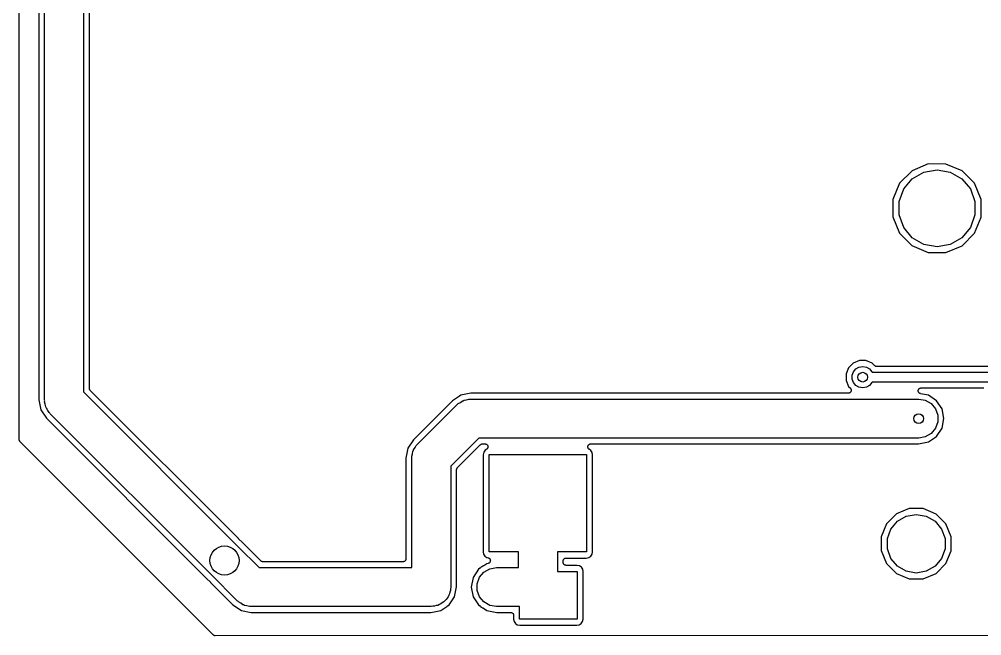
# Model space of a CAD drawing. Extents: x -5.1 to 32.6, y 0 to 32.2.
# Drawn here: x -5.08 to 20.02, y 0 to 16.08 of the extents above; entities that cross this region are included whole.
import ezdxf

# ---------------------------------------------------------------- set-up
doc = ezdxf.new("R2010")
doc.units = 0
doc.header["$MEASUREMENT"] = 0
doc.layers.add('BLACK', color=7, linetype='CONTINUOUS')

msp = doc.modelspace()

# ---------------------------------------------------------------- linework, layer by layer
at = {"layer": 'Black'}
for p, q in [((-5.08, 5.11156), (-5.08, 24.1808)), ((-4.4196, 6.1468), (-4.4196, 23.8994)), ((-4.572, 23.8347), (-4.572, 6.15431)), ((-3.4036, 23.74), (-3.4036, 6.35722)), ((-3.2512, 10.9073), (-3.2512, 23.6453)), ((18.6271, 12.3032), (18.2034, 12.1281)), ((19.0855, 12.3028), (18.6271, 12.3032)), ((19.5089, 12.127), (19.0855, 12.3028)), ((18.2034, 12.1281), (17.8789, 11.8042)), ((18.2101, 11.9196), (18.512, 12.0939)), ((18.512, 12.0939), (18.8553, 12.1544)), ((18.8553, 12.1544), (19.1986, 12.0939)), ((19.1986, 12.0939), (19.5005, 11.9196)), ((19.8328, 11.8025), (19.5089, 12.127)), ((17.8789, 11.8042), (17.7031, 11.3808)), ((17.986, 11.6525), (18.2101, 11.9196)), ((19.5005, 11.9196), (19.7246, 11.6525)), ((20.0079, 11.3788), (19.8328, 11.8025)), ((17.8667, 11.3249), (17.986, 11.6525)), ((19.7246, 11.6525), (19.8439, 11.3249)), ((17.7031, 11.3808), (17.7027, 10.9224)), ((17.8667, 10.9763), (17.8667, 11.3249)), ((19.8439, 11.3249), (19.8439, 10.9763)), ((20.0075, 10.9204), (20.0079, 11.3788)), ((-3.2512, 6.45191), (-3.2512, 10.9073)), ((17.7027, 10.9224), (17.8778, 10.4987)), ((17.986, 10.6487), (17.8667, 10.9763)), ((19.8439, 10.9763), (19.7246, 10.6487)), ((19.8317, 10.497), (20.0075, 10.9204)), ((18.2101, 10.3816), (17.986, 10.6487)), ((19.7246, 10.6487), (19.5005, 10.3816)), ((17.8778, 10.4987), (18.2017, 10.1742)), ((18.512, 10.2073), (18.2101, 10.3816)), ((19.5005, 10.3816), (19.1986, 10.2073)), ((19.5072, 10.1731), (19.8317, 10.497)), ((18.2017, 10.1742), (18.6251, 9.9984)), ((18.8553, 10.1468), (18.512, 10.2073)), ((19.1986, 10.2073), (18.8553, 10.1468)), ((19.0835, 9.998), (19.5072, 10.1731)), ((18.6251, 9.9984), (19.0835, 9.998)), ((16.6721, 7.10997), (16.5506, 6.98861)), ((16.8309, 7.17557), (16.6721, 7.10997)), ((17.0027, 7.17542), (16.8309, 7.17557)), ((17.1613, 7.10955), (17.0027, 7.17542)), ((17.2253, 7.04547), (17.1613, 7.10955)), ((17.2281, 7.04352), (17.2253, 7.04547)), ((17.2302, 7.04093), (17.2281, 7.04352)), ((17.2388, 7.03597), (17.2302, 7.04093)), ((17.2469, 7.03027), (17.2388, 7.03597)), ((17.2502, 7.02939), (17.2469, 7.03027)), ((17.2532, 7.02769), (17.2502, 7.02939)), ((16.4847, 6.82997), (16.4845, 6.65819)), ((16.5506, 6.98861), (16.4847, 6.82997)), ((16.6402, 6.7924), (16.6735, 6.88393)), ((16.6402, 6.695), (16.6402, 6.7924)), ((16.6735, 6.88393), (16.7361, 6.95855)), ((16.7361, 6.95855), (16.8205, 7.00725)), ((16.8205, 7.00725), (16.9164, 7.02417)), ((16.9164, 7.02417), (17.0123, 7.00725)), ((17.0123, 7.00725), (17.0967, 6.95855)), ((17.0967, 6.95855), (17.1593, 6.88393)), ((17.1593, 6.88393), (17.1641, 6.8707)), ((17.1641, 6.8707), (20.3161, 6.8707)), ((17.2629, 7.02597), (17.2532, 7.02769)), ((17.2725, 7.0234), (17.2629, 7.02597)), ((17.2759, 7.02369), (17.2725, 7.0234)), ((17.2792, 7.0231), (17.2759, 7.02369)), ((20.3086, 7.0231), (17.2792, 7.0231)), ((16.4845, 6.65819), (16.5501, 6.49942)), ((16.6735, 6.60347), (16.6402, 6.695)), ((16.7361, 6.52885), (16.6735, 6.60347)), ((16.8205, 6.48015), (16.7361, 6.52885)), ((17.0967, 6.52885), (17.0123, 6.48015)), ((17.1593, 6.60347), (17.0967, 6.52885)), ((17.1641, 6.6167), (17.1593, 6.60347)), ((20.2635, 6.6167), (17.1641, 6.6167)), ((-3.4036, 6.35722), (0.63226, 2.32136)), ((-3.25062, 6.44861), (-3.2512, 6.45191)), ((-3.25091, 6.44527), (-3.25062, 6.44861)), ((-3.24833, 6.43565), (-3.25091, 6.44527)), ((-3.2466, 6.42585), (-3.24833, 6.43565)), ((-3.24493, 6.42294), (-3.2466, 6.42585)), ((-3.24406, 6.41971), (-3.24493, 6.42294)), ((-3.23835, 6.41155), (-3.24406, 6.41971)), ((-3.23337, 6.40293), (-3.23835, 6.41155)), ((-3.23081, 6.40078), (-3.23337, 6.40293)), ((-3.22888, 6.39803), (-3.23081, 6.40078)), ((0.636656, 2.53249), (-3.22888, 6.39803)), ((6.7004, 6.3246), (6.44075, 6.27295)), ((16.5409, 6.3246), (6.7004, 6.3246)), ((16.5507, 6.32632), (16.5409, 6.3246)), ((16.5501, 6.49942), (16.5948, 6.45463)), ((16.5606, 6.32718), (16.5507, 6.32632)), ((16.5636, 6.32861), (16.5606, 6.32718)), ((16.567, 6.32919), (16.5636, 6.32861)), ((16.5756, 6.33416), (16.567, 6.32919)), ((16.5846, 6.33834), (16.5756, 6.33416)), ((16.587, 6.34073), (16.5846, 6.33834)), ((16.5899, 6.34243), (16.587, 6.34073)), ((16.5963, 6.35003), (16.5899, 6.34243)), ((16.5948, 6.45463), (16.6005, 6.4465)), ((16.6033, 6.35704), (16.5963, 6.35003)), ((16.6005, 6.4465), (16.6069, 6.4389)), ((16.6047, 6.36011), (16.6033, 6.35704)), ((16.6069, 6.3627), (16.6047, 6.36011)), ((16.6069, 6.4389), (16.6081, 6.43572)), ((16.6103, 6.37203), (16.6069, 6.3627)), ((16.6081, 6.43572), (16.61, 6.43294)), ((16.61, 6.43294), (16.6126, 6.42335)), ((16.6145, 6.38101), (16.6103, 6.37203)), ((16.6126, 6.42335), (16.6159, 6.41403)), ((16.6148, 6.38439), (16.6145, 6.38101)), ((16.6159, 6.38757), (16.6148, 6.38439)), ((16.6159, 6.41403), (16.6159, 6.41065)), ((16.6159, 6.41065), (16.6168, 6.40738)), ((16.6168, 6.40738), (16.6159, 6.39749)), ((16.6159, 6.39749), (16.6159, 6.38757)), ((16.9164, 6.46323), (16.8205, 6.48015)), ((17.0123, 6.48015), (16.9164, 6.46323)), ((18.3646, 6.38976), (18.3657, 6.39549)), ((18.3657, 6.38236), (18.3646, 6.38976)), ((18.3657, 6.40133), (18.3683, 6.40837)), ((18.3657, 6.39549), (18.3657, 6.40133)), ((18.3657, 6.37487), (18.3657, 6.38236)), ((18.3677, 6.36938), (18.3657, 6.37487)), ((18.3686, 6.36361), (18.3677, 6.36938)), ((18.3683, 6.40837), (18.3697, 6.41572)), ((18.3722, 6.35704), (18.3686, 6.36361)), ((18.3697, 6.41572), (18.3728, 6.42071)), ((18.3748, 6.35), (18.3722, 6.35704)), ((18.3728, 6.42071), (18.3748, 6.4262)), ((18.3748, 6.4262), (18.3796, 6.43194)), ((18.3785, 6.34553), (18.3748, 6.35)), ((18.3813, 6.3404), (18.3785, 6.34553)), ((18.3796, 6.43194), (18.3835, 6.43834)), ((18.387, 6.33546), (18.3813, 6.3404)), ((18.3835, 6.43834), (18.388, 6.442)), ((18.3918, 6.32973), (18.387, 6.33546)), ((18.388, 6.442), (18.3918, 6.44647)), ((18.3918, 6.44647), (18.3983, 6.45022)), ((18.3968, 6.32681), (18.3918, 6.32973)), ((18.4012, 6.32295), (18.3968, 6.32681)), ((18.3983, 6.45022), (18.4041, 6.45491)), ((18.4082, 6.32024), (18.4012, 6.32295)), ((18.4041, 6.45491), (18.4096, 6.45678)), ((18.4147, 6.31649), (18.4082, 6.32024)), ((18.4096, 6.45678), (18.4147, 6.4597)), ((18.4147, 6.4597), (18.4221, 6.46101)), ((18.4204, 6.31548), (18.4147, 6.31649)), ((18.4259, 6.31336), (18.4204, 6.31548)), ((18.4221, 6.46101), (18.4292, 6.46341)), ((18.6291, 6.27295), (18.4259, 6.31336)), ((18.4292, 6.46341), (18.435, 6.46329)), ((18.435, 6.46329), (18.4407, 6.4643)), ((18.4407, 6.4643), (20.0751, 6.4643)), ((-4.572, 6.15431), (-4.52035, 5.89465)), ((-4.41572, 6.12479), (-4.4196, 6.1468)), ((-4.41767, 6.10252), (-4.41572, 6.12479)), ((-4.40049, 6.03842), (-4.41767, 6.10252)), ((-4.38896, 5.97305), (-4.40049, 6.03842)), ((6.22062, 6.12587), (5.20343, 5.10868)), ((6.40554, 6.24943), (6.22062, 6.12587)), ((6.33369, 6.02341), (6.352, 6.03623)), ((6.352, 6.03623), (6.36636, 6.05335)), ((6.36636, 6.05335), (6.42384, 6.08654)), ((6.40555, 6.24943), (6.40554, 6.24943)), ((6.44075, 6.27295), (6.40555, 6.24943)), ((6.42384, 6.08654), (6.47821, 6.1246)), ((6.47821, 6.1246), (6.4998, 6.13039)), ((6.4998, 6.13039), (6.51915, 6.14156)), ((6.51915, 6.14156), (6.58451, 6.15309)), ((6.58451, 6.15309), (6.64863, 6.17027)), ((6.64863, 6.17027), (6.67089, 6.16832)), ((6.67089, 6.16832), (6.6929, 6.1722)), ((6.6929, 6.1722), (18.3769, 6.1722)), ((18.3769, 6.1722), (18.5506, 6.14156)), ((18.5506, 6.14156), (18.7034, 6.05335)), ((18.8428, 6.13012), (18.6291, 6.27295)), ((18.7034, 6.05335), (18.8168, 5.9182)), ((18.9857, 5.91635), (18.8428, 6.13012)), ((-4.52035, 5.89465), (-4.37327, 5.67452)), ((-4.37779, 5.9537), (-4.38896, 5.97305)), ((-4.372, 5.93211), (-4.37779, 5.9537)), ((-4.33394, 5.87775), (-4.372, 5.93211)), ((-4.30075, 5.82026), (-4.33394, 5.87775)), ((-4.28363, 5.8059), (-4.30075, 5.82026)), ((-4.27081, 5.78759), (-4.28363, 5.8059)), ((-0.08616, 1.60294), (-4.27081, 5.78759)), ((5.30589, 4.99561), (6.33369, 6.02341)), ((18.8168, 5.9182), (18.8772, 5.75241)), ((19.0358, 5.6642), (18.9857, 5.91635)), ((-4.37327, 5.67452), (-0.193923, 1.49518)), ((18.8772, 5.57599), (18.8168, 5.4102)), ((18.8772, 5.75241), (18.8772, 5.57599)), ((18.9857, 5.41205), (19.0358, 5.6642)), ((18.7034, 5.27505), (18.5506, 5.18684)), ((18.8168, 5.4102), (18.7034, 5.27505)), ((18.8428, 5.19828), (18.9857, 5.41205)), ((-5.07942, 5.10826), (-5.08, 5.11156)), ((-5.07971, 5.10492), (-5.07942, 5.10826)), ((-5.07713, 5.09531), (-5.07971, 5.10492)), ((-5.0754, 5.0855), (-5.07713, 5.09531)), ((-5.07373, 5.0826), (-5.0754, 5.0855)), ((-5.07286, 5.07936), (-5.07373, 5.0826)), ((-5.06715, 5.0712), (-5.07286, 5.07936)), ((-5.06217, 5.06258), (-5.06715, 5.0712)), ((-5.05961, 5.06043), (-5.06217, 5.06258)), ((-5.05768, 5.05768), (-5.05961, 5.06043)), ((-0.022334, 0.022335), (-5.05768, 5.05768)), ((5.20343, 5.10868), (5.05635, 4.88855)), ((6.90332, 5.1562), (6.1731, 4.42598)), ((18.3769, 5.1562), (6.90332, 5.1562)), ((18.3694, 5.0038), (18.6291, 5.05545)), ((18.5506, 5.18684), (18.3769, 5.1562)), ((18.6291, 5.05545), (18.8428, 5.19828)), ((5.05635, 4.88855), (5.0047, 4.62889)), ((5.17621, 4.74478), (5.18774, 4.81015)), ((5.18774, 4.81015), (5.19891, 4.8295)), ((5.19891, 4.8295), (5.2047, 4.85109)), ((5.2047, 4.85109), (5.24276, 4.90545)), ((5.24276, 4.90545), (5.27595, 4.96294)), ((5.27595, 4.96294), (5.29307, 4.9773)), ((5.29307, 4.9773), (5.30589, 4.99561)), ((6.34782, 4.38517), (6.94413, 4.98148)), ((6.94413, 4.98148), (6.94687, 4.9834)), ((6.94687, 4.9834), (6.94903, 4.98597)), ((6.94903, 4.98597), (6.95765, 4.99095)), ((6.95765, 4.99095), (6.96581, 4.99666)), ((6.96581, 4.99666), (6.96904, 4.99753)), ((6.96904, 4.99753), (6.97195, 4.9992)), ((6.97195, 4.9992), (6.98175, 5.00093)), ((6.98175, 5.00093), (6.99137, 5.00351)), ((6.99137, 5.00351), (6.99471, 5.00322)), ((6.99471, 5.00322), (6.99801, 5.0038)), ((6.99801, 5.0038), (7.06913, 5.0038)), ((7.03241, 4.78483), (7.01862, 4.71676)), ((7.06719, 4.83574), (7.03241, 4.78483)), ((7.11036, 4.86352), (7.06719, 4.83574)), ((7.06913, 5.0038), (7.07389, 5.00296)), ((7.07389, 5.00296), (7.07873, 5.00319)), ((7.07873, 5.00319), (7.08683, 5.00068)), ((7.08683, 5.00068), (7.09519, 4.9992)), ((7.09519, 4.9992), (7.09938, 4.99678)), ((7.09938, 4.99678), (7.104, 4.99535)), ((7.104, 4.99535), (7.11076, 4.99022)), ((7.11391, 4.86681), (7.11036, 4.86352)), ((7.11076, 4.99022), (7.11811, 4.98597)), ((7.11811, 4.86923), (7.11391, 4.86681)), ((7.11811, 4.98597), (7.12122, 4.98226)), ((7.12356, 4.87572), (7.11811, 4.86923)), ((7.12122, 4.98226), (7.12507, 4.97933)), ((7.12979, 4.88149), (7.12356, 4.87572)), ((7.12507, 4.97933), (7.12966, 4.9722)), ((7.12966, 4.9722), (7.13512, 4.9657)), ((7.13201, 4.88579), (7.12979, 4.88149)), ((7.13512, 4.8895), (7.13201, 4.88579)), ((7.13512, 4.9657), (7.13677, 4.96115)), ((7.13802, 4.89747), (7.13512, 4.8895)), ((7.13677, 4.96115), (7.13939, 4.95708)), ((7.1419, 4.90502), (7.13802, 4.89747)), ((7.13939, 4.95708), (7.14127, 4.9488)), ((7.14127, 4.9488), (7.14417, 4.94083)), ((7.14251, 4.90982), (7.1419, 4.90502)), ((7.14417, 4.91437), (7.14251, 4.90982)), ((7.14417, 4.94083), (7.14417, 4.93599)), ((7.14417, 4.93599), (7.14524, 4.93127)), ((7.14524, 4.93127), (7.14417, 4.92285)), ((7.14417, 4.92285), (7.14417, 4.91437)), ((9.74705, 4.93337), (9.74799, 4.93704)), ((9.74799, 4.92389), (9.74705, 4.93337)), ((9.74799, 4.94083), (9.75125, 4.94978)), ((9.74799, 4.93704), (9.74799, 4.94083)), ((9.74799, 4.91437), (9.74799, 4.92389)), ((9.74929, 4.91081), (9.74799, 4.91437)), ((9.74966, 4.90704), (9.74929, 4.91081)), ((9.75379, 4.89845), (9.74966, 4.90704)), ((9.75125, 4.94978), (9.75361, 4.95901)), ((9.75361, 4.95901), (9.75574, 4.96214)), ((9.75704, 4.8895), (9.75379, 4.89845)), ((9.75574, 4.96214), (9.75704, 4.9657)), ((9.75704, 4.9657), (9.76317, 4.973)), ((9.75948, 4.8866), (9.75704, 4.8895)), ((9.76112, 4.88318), (9.75948, 4.8866)), ((9.76793, 4.87652), (9.76112, 4.88318)), ((9.76317, 4.973), (9.76854, 4.98086)), ((9.77405, 4.86923), (9.76793, 4.87652)), ((9.76854, 4.98086), (9.77162, 4.98307)), ((9.77162, 4.98307), (9.77405, 4.98597)), ((9.77405, 4.98597), (9.78231, 4.99074)), ((9.77733, 4.86733), (9.77405, 4.86923)), ((9.78004, 4.86468), (9.77733, 4.86733)), ((9.82684, 4.83271), (9.78004, 4.86468)), ((9.78231, 4.99074), (9.79004, 4.99629)), ((9.79004, 4.99629), (9.79369, 4.99731)), ((9.79369, 4.99731), (9.79697, 4.9992)), ((9.79697, 4.9992), (9.80636, 5.00086)), ((9.80636, 5.00086), (9.81552, 5.00343)), ((9.81552, 5.00343), (9.8193, 5.00314)), ((9.8193, 5.00314), (9.82303, 5.0038)), ((9.82303, 5.0038), (18.3694, 5.0038)), ((9.8605, 4.7804), (9.82684, 4.83271)), ((9.87238, 4.71729), (9.8605, 4.7804)), ((5.0047, 4.62889), (5.0047, 2.0066)), ((5.1571, 4.6364), (5.16098, 4.65841)), ((5.1571, 1.778), (5.1571, 4.6364)), ((5.15903, 4.68067), (5.17621, 4.74478)), ((5.16098, 4.65841), (5.15903, 4.68067)), ((7.01862, 4.71676), (7.01862, 2.19151)), ((7.1755, 2.1844), (7.1755, 4.7244)), ((7.1755, 4.7244), (9.7155, 4.7244)), ((9.7155, 4.7244), (9.7155, 2.1844)), ((9.87238, 2.20412), (9.87238, 4.71729)), ((6.1731, 4.42598), (6.1731, 1.27)), ((6.3255, 4.33129), (6.32608, 4.33459)), ((6.3255, 1.2775), (6.3255, 4.33129)), ((6.32579, 4.33793), (6.32837, 4.34755)), ((6.32608, 4.33459), (6.32579, 4.33793)), ((6.32837, 4.34755), (6.3301, 4.35735)), ((6.3301, 4.35735), (6.33177, 4.36025)), ((6.33177, 4.36025), (6.33264, 4.36349)), ((6.33264, 4.36349), (6.33835, 4.37165)), ((6.33835, 4.37165), (6.34333, 4.38027)), ((6.34333, 4.38027), (6.34589, 4.38242)), ((6.34589, 4.38242), (6.34782, 4.38517)), ((18.1323, 3.31486), (17.7961, 3.17594)), ((18.4961, 3.31454), (18.1323, 3.31486)), ((18.832, 3.17504), (18.4961, 3.31454)), ((17.7961, 3.17594), (17.5387, 2.91894)), ((17.8217, 2.98626), (18.0518, 3.11908)), ((18.0518, 3.11908), (18.3134, 3.16521)), ((18.3134, 3.16521), (18.575, 3.11908)), ((18.575, 3.11908), (18.8051, 2.98626)), ((19.089, 2.91759), (18.832, 3.17504)), ((17.5387, 2.91894), (17.3992, 2.58298)), ((17.5601, 2.53313), (17.651, 2.78275)), ((17.651, 2.78275), (17.8217, 2.98626)), ((18.8051, 2.98626), (18.9758, 2.78275)), ((18.9758, 2.78275), (19.0667, 2.53313)), ((19.228, 2.58139), (19.089, 2.91759)), ((0.637254, 2.53207), (0.636656, 2.53249)), ((0.638727, 2.5306), (0.637254, 2.53207)), ((0.638991, 2.53025), (0.638727, 2.5306)), ((0.639212, 2.53011), (0.638991, 2.53025)), ((0.739975, 2.42917), (0.639212, 2.53011)), ((17.3992, 2.58298), (17.3988, 2.21921)), ((17.5601, 2.26747), (17.5601, 2.53313)), ((19.0667, 2.53313), (19.0667, 2.26747)), ((19.2276, 2.21762), (19.228, 2.58139)), ((0.63226, 2.32136), (1.17562, 1.778)), ((0.740003, 2.42915), (0.739975, 2.42917)), ((0.740023, 2.42912), (0.740003, 2.42915)), ((1.21643, 1.95272), (0.740023, 2.42912)), ((17.651, 2.01784), (17.5601, 2.26747)), ((19.0667, 2.26747), (18.9758, 2.01784)), ((7.01862, 2.19151), (7.0305, 2.1284)), ((7.0305, 2.1284), (7.06416, 2.07609)), ((7.06416, 2.07609), (7.11507, 2.04131)), ((7.11507, 2.04131), (7.14687, 2.03487)), ((7.14687, 2.03487), (7.15753, 2.03068)), ((7.15753, 2.03068), (7.16839, 2.02699)), ((7.16839, 2.02699), (7.16981, 2.02585)), ((7.16981, 2.02585), (7.1715, 2.02519)), ((7.1715, 2.02519), (7.1801, 2.0176)), ((7.9375, 2.1844), (7.1755, 2.1844)), ((7.1801, 2.0176), (7.18903, 2.01043)), ((7.18903, 2.01043), (7.18997, 2.00888)), ((7.18997, 2.00888), (7.19133, 2.00767)), ((7.9375, 1.778), (7.9375, 2.1844)), ((9.7155, 2.1844), (8.9535, 2.1844)), ((8.9535, 2.1844), (8.9535, 1.6791)), ((9.12883, 2.00459), (9.13312, 2.00969)), ((9.13312, 2.00969), (9.13889, 2.01303)), ((9.13889, 2.01303), (9.144, 2.01731)), ((9.144, 2.01731), (9.15026, 2.01959)), ((9.15026, 2.01959), (9.15604, 2.02293)), ((9.15604, 2.02293), (9.16261, 2.02408)), ((9.16261, 2.02408), (9.16887, 2.02636)), ((9.16887, 2.02636), (9.17553, 2.02636)), ((9.17553, 2.02636), (9.1821, 2.02752)), ((9.1821, 2.02752), (9.70839, 2.02752)), ((9.70839, 2.02752), (9.7715, 2.0394)), ((9.7715, 2.0394), (9.82381, 2.07306)), ((9.82381, 2.07306), (9.85859, 2.12397)), ((9.85859, 2.12397), (9.87238, 2.19204)), ((9.87238, 2.19204), (9.87238, 2.20412)), ((17.3988, 2.21921), (17.5378, 1.88301)), ((17.8217, 1.81434), (17.651, 2.01784)), ((18.9758, 2.01784), (18.8051, 1.81434)), ((19.0881, 1.88166), (19.2276, 2.21762)), ((1.17562, 1.778), (5.1571, 1.778)), ((1.21917, 1.9508), (1.21643, 1.95272)), ((1.22133, 1.94823), (1.21917, 1.9508)), ((1.22995, 1.94325), (1.22133, 1.94823)), ((1.23811, 1.93754), (1.22995, 1.94325)), ((1.24134, 1.93667), (1.23811, 1.93754)), ((1.24425, 1.935), (1.24134, 1.93667)), ((1.25405, 1.93327), (1.24425, 1.935)), ((1.26367, 1.93069), (1.25405, 1.93327)), ((1.26701, 1.93098), (1.26367, 1.93069)), ((1.27031, 1.9304), (1.26701, 1.93098)), ((4.9285, 1.9304), (1.27031, 1.9304)), ((4.93507, 1.93156), (4.9285, 1.9304)), ((4.94173, 1.93156), (4.93507, 1.93156)), ((4.94799, 1.93384), (4.94173, 1.93156)), ((4.95456, 1.935), (4.94799, 1.93384)), ((4.96034, 1.93833), (4.95456, 1.935)), ((4.9666, 1.94061), (4.96034, 1.93833)), ((4.97171, 1.94489), (4.9666, 1.94061)), ((4.97748, 1.94823), (4.97171, 1.94489)), ((4.98177, 1.95333), (4.97748, 1.94823)), ((4.98687, 1.95762), (4.98177, 1.95333)), ((4.99021, 1.96339), (4.98687, 1.95762)), ((4.99449, 1.9685), (4.99021, 1.96339)), ((4.99677, 1.97476), (4.99449, 1.9685)), ((5.0001, 1.98054), (4.99677, 1.97476)), ((5.00126, 1.98711), (5.0001, 1.98054)), ((5.00354, 1.99337), (5.00126, 1.98711)), ((5.0047, 2.0066), (5.00354, 2.00003)), ((5.00354, 2.00003), (5.00354, 1.99337)), ((6.93582, 1.7604), (6.89918, 1.73592)), ((6.93674, 1.76128), (6.93582, 1.7604)), ((6.9379, 1.76184), (6.93674, 1.76128)), ((6.94627, 1.77041), (6.9379, 1.76184)), ((6.95493, 1.7787), (6.94627, 1.77041)), ((6.9555, 1.77985), (6.95493, 1.7787)), ((6.9564, 1.78076), (6.9555, 1.77985)), ((6.95679, 1.78134), (6.9564, 1.78076)), ((7.0094, 1.81519), (6.95679, 1.78134)), ((7.00957, 1.8152), (7.0094, 1.81519)), ((7.01983, 1.81972), (7.00957, 1.8152)), ((7.03031, 1.82367), (7.01983, 1.81972)), ((7.03189, 1.82503), (7.03031, 1.82367)), ((7.03379, 1.82586), (7.03189, 1.82503)), ((7.11295, 1.87875), (7.03379, 1.82586)), ((7.14661, 1.88545), (7.11295, 1.87875)), ((7.15729, 1.8896), (7.14661, 1.88545)), ((7.16816, 1.89325), (7.15729, 1.8896)), ((7.16958, 1.89438), (7.16816, 1.89325)), ((7.17127, 1.89504), (7.16958, 1.89438)), ((7.1799, 1.90261), (7.17127, 1.89504)), ((7.18886, 1.90974), (7.1799, 1.90261)), ((7.1898, 1.91129), (7.18886, 1.90974)), ((7.19117, 1.91249), (7.1898, 1.91129)), ((7.19669, 1.92254), (7.19117, 1.91249)), ((7.19133, 2.00767), (7.19682, 1.9976)), ((7.19135, 1.74736), (7.3651, 1.778)), ((7.20267, 1.93232), (7.19669, 1.92254)), ((7.19682, 1.9976), (7.20276, 1.9878)), ((7.20303, 1.9341), (7.20267, 1.93232)), ((7.20276, 1.9878), (7.20312, 1.98602)), ((7.2039, 1.93569), (7.20303, 1.9341)), ((7.20312, 1.98602), (7.20398, 1.98443)), ((7.20564, 1.94703), (7.2039, 1.93569)), ((7.20398, 1.98443), (7.20569, 1.9731)), ((7.20792, 1.95826), (7.20564, 1.94703)), ((7.20569, 1.9731), (7.20792, 1.96185)), ((7.20792, 1.96185), (7.20765, 1.96005)), ((7.20765, 1.96005), (7.20792, 1.95826)), ((7.3651, 1.778), (7.9375, 1.778)), ((9.1059, 1.95132), (9.10706, 1.95789)), ((9.1059, 1.91218), (9.1059, 1.95132)), ((9.10706, 1.90561), (9.1059, 1.91218)), ((9.10706, 1.96455), (9.10934, 1.97081)), ((9.10706, 1.95789), (9.10706, 1.96455)), ((9.10706, 1.89895), (9.10706, 1.90561)), ((9.10934, 1.89268), (9.10706, 1.89895)), ((9.10934, 1.97081), (9.1105, 1.97738)), ((9.1105, 1.88612), (9.10934, 1.89268)), ((9.1105, 1.97738), (9.11383, 1.98316)), ((9.11383, 1.88034), (9.1105, 1.88612)), ((9.11383, 1.98316), (9.11611, 1.98942)), ((9.11611, 1.87408), (9.11383, 1.88034)), ((9.11611, 1.98942), (9.12039, 1.99453)), ((9.12039, 1.86897), (9.11611, 1.87408)), ((9.12039, 1.99453), (9.12373, 2.0003)), ((9.12373, 1.8632), (9.12039, 1.86897)), ((9.12373, 2.0003), (9.12883, 2.00459)), ((9.12883, 1.85891), (9.12373, 1.8632)), ((9.13312, 1.8538), (9.12883, 1.85891)), ((9.13889, 1.85047), (9.13312, 1.8538)), ((9.144, 1.84619), (9.13889, 1.85047)), ((9.15026, 1.84391), (9.144, 1.84619)), ((9.15604, 1.84057), (9.15026, 1.84391)), ((9.16261, 1.83942), (9.15604, 1.84057)), ((9.16887, 1.83714), (9.16261, 1.83942)), ((9.17553, 1.83714), (9.16887, 1.83714)), ((9.1821, 1.83598), (9.17553, 1.83714)), ((9.46186, 1.83598), (9.1821, 1.83598)), ((9.52993, 1.82219), (9.46186, 1.83598)), ((9.58084, 1.78741), (9.52993, 1.82219)), ((9.6145, 1.7351), (9.58084, 1.78741)), ((17.5378, 1.88301), (17.7948, 1.62556)), ((18.0518, 1.68152), (17.8217, 1.81434)), ((18.8051, 1.81434), (18.575, 1.68152)), ((18.8307, 1.62466), (19.0881, 1.88166)), ((0.60599, 0.91079), (-0.08616, 1.60294)), ((6.75635, 1.52215), (6.70619, 1.27)), ((6.89918, 1.73592), (6.75635, 1.52215)), ((6.86482, 1.35821), (6.92516, 1.524)), ((6.92516, 1.524), (7.03856, 1.65915)), ((7.03856, 1.65915), (7.19135, 1.74736)), ((8.9535, 1.6791), (9.4695, 1.6791)), ((9.4695, 1.6791), (9.4695, 0.4291)), ((9.62638, 1.67199), (9.6145, 1.7351)), ((9.62638, 0.436738), (9.62638, 1.67199)), ((17.7948, 1.62556), (18.1307, 1.48606)), ((18.3134, 1.63539), (18.0518, 1.68152)), ((18.575, 1.68152), (18.3134, 1.63539)), ((18.4945, 1.48574), (18.8307, 1.62466)), ((-0.193923, 1.49518), (-0.193905, 1.49515)), ((-0.193905, 1.49515), (-0.193876, 1.49513)), ((-0.193876, 1.49513), (-0.09311, 1.39419)), ((-0.09311, 1.39419), (-0.092891, 1.39405)), ((-0.092891, 1.39405), (-0.09263, 1.39371)), ((-0.09263, 1.39371), (-0.091157, 1.39223)), ((-0.091157, 1.39223), (-0.090555, 1.39181)), ((-0.090555, 1.39181), (0.492918, 0.808335)), ((6.1731, 1.27), (6.16538, 1.22623)), ((6.27385, 1.01785), (6.3255, 1.2775)), ((6.70619, 1.27), (6.75635, 1.01785)), ((6.86482, 1.18179), (6.86482, 1.35821)), ((18.1307, 1.48606), (18.4945, 1.48574)), ((6.10504, 1.016), (6.07647, 0.981954)), ((6.12024, 1.05776), (6.10504, 1.016)), ((6.14246, 1.09625), (6.12024, 1.05776)), ((6.13102, 0.804081), (6.27385, 1.01785)), ((6.15018, 1.14002), (6.14246, 1.09625)), ((6.16538, 1.18179), (6.15018, 1.14002)), ((6.16538, 1.22623), (6.16538, 1.18179)), ((6.75635, 1.01785), (6.89918, 0.804083)), ((6.92516, 1.016), (6.86482, 1.18179)), ((7.03856, 0.880849), (6.92516, 1.016)), ((0.492918, 0.808335), (0.713047, 0.661249)), ((0.624296, 0.897972), (0.60599, 0.91079)), ((0.638664, 0.880849), (0.624296, 0.897972)), ((0.696148, 0.847661), (0.638664, 0.880849)), ((0.75051, 0.809596), (0.696148, 0.847661)), ((0.772097, 0.803812), (0.75051, 0.809596)), ((0.791454, 0.792636), (0.772097, 0.803812)), ((0.856818, 0.781111), (0.791454, 0.792636)), ((0.920925, 0.763933), (0.856818, 0.781111)), ((0.94319, 0.765881), (0.920925, 0.763933)), ((0.9652, 0.762), (0.94319, 0.765881)), ((5.6651, 0.762), (0.9652, 0.762)), ((5.70887, 0.769718), (5.6651, 0.762)), ((5.75331, 0.769718), (5.70887, 0.769718)), ((5.79507, 0.784918), (5.75331, 0.769718)), ((5.83885, 0.792636), (5.79507, 0.784918)), ((5.87734, 0.814859), (5.83885, 0.792636)), ((5.9191, 0.830059), (5.87734, 0.814859)), ((5.95315, 0.858627), (5.9191, 0.830059)), ((5.99164, 0.880849), (5.95315, 0.858627)), ((6.0202, 0.914896), (5.99164, 0.880849)), ((6.05425, 0.943464), (6.0202, 0.914896)), ((6.0208, 0.724806), (6.07341, 0.758658)), ((6.07647, 0.981954), (6.05425, 0.943464)), ((6.07341, 0.758658), (6.0738, 0.759235)), ((6.0738, 0.759235), (6.0747, 0.760153)), ((6.0747, 0.760153), (6.07527, 0.761304)), ((6.07527, 0.761304), (6.08392, 0.769589)), ((6.08392, 0.769589), (6.0923, 0.778161)), ((6.0923, 0.778161), (6.09346, 0.778717)), ((6.09346, 0.778717), (6.09438, 0.779604)), ((6.09438, 0.779604), (6.13102, 0.804081)), ((6.89918, 0.804083), (6.9339, 0.780885)), ((6.9339, 0.780885), (6.93559, 0.779265)), ((6.93559, 0.779265), (6.93768, 0.778192)), ((6.93768, 0.778192), (6.94511, 0.770152)), ((6.94511, 0.770152), (6.95301, 0.762585)), ((6.95301, 0.762585), (6.9533, 0.762004)), ((6.9533, 0.762004), (7.0049, 0.72675)), ((7.19135, 0.792636), (7.03856, 0.880849)), ((7.3651, 0.762), (7.19135, 0.792636)), ((7.9695, 0.762), (7.3651, 0.762)), ((7.9695, 0.4291), (7.9695, 0.762)), ((0.713047, 0.661249), (0.972705, 0.6096)), ((0.972705, 0.6096), (5.65759, 0.6096)), ((5.65759, 0.6096), (5.91725, 0.661249)), ((5.91725, 0.661249), (5.9964, 0.714136)), ((5.9964, 0.714136), (5.99831, 0.714973)), ((5.99831, 0.714973), (5.99988, 0.716328)), ((5.99988, 0.716328), (6.01037, 0.72028)), ((6.01037, 0.72028), (6.02063, 0.724795)), ((6.02063, 0.724795), (6.0208, 0.724806)), ((7.0049, 0.72675), (7.00576, 0.726411)), ((7.00576, 0.726411), (7.0073, 0.72631)), ((7.0073, 0.72631), (7.01803, 0.721589)), ((7.01803, 0.721589), (7.02895, 0.7173)), ((7.02895, 0.7173), (7.03011, 0.716274)), ((7.03011, 0.716274), (7.03153, 0.715651)), ((7.03153, 0.715651), (7.11295, 0.661249)), ((7.11295, 0.661249), (7.37261, 0.6096)), ((7.37261, 0.6096), (7.73642, 0.6096)), ((7.73642, 0.6096), (7.74299, 0.608442)), ((7.74299, 0.608442), (7.74965, 0.608442)), ((7.74965, 0.608442), (7.75591, 0.606163)), ((7.75591, 0.606163), (7.76248, 0.605005)), ((7.76248, 0.605005), (7.76826, 0.60167)), ((7.76826, 0.60167), (7.77452, 0.599391)), ((7.77452, 0.599391), (7.77963, 0.595107)), ((7.77963, 0.595107), (7.7854, 0.591773)), ((7.7854, 0.591773), (7.78969, 0.586666)), ((7.78969, 0.586666), (7.79479, 0.58238)), ((7.79479, 0.58238), (7.79813, 0.576606)), ((7.79813, 0.576606), (7.80241, 0.5715)), ((7.80241, 0.5715), (7.80469, 0.565238)), ((7.80469, 0.565238), (7.80803, 0.559462)), ((7.80803, 0.559462), (7.80918, 0.552893)), ((7.80918, 0.552893), (7.81146, 0.546632)), ((7.81146, 0.546632), (7.81146, 0.539968)), ((7.81146, 0.539968), (7.81262, 0.5334)), ((7.81262, 0.5334), (7.81262, 0.436208)), ((7.81262, 0.436208), (7.8245, 0.373103)), ((7.8245, 0.373103), (7.85816, 0.320793)), ((7.85816, 0.320793), (7.90907, 0.286006)), ((7.90907, 0.286006), (7.97714, 0.272222)), ((9.4695, 0.4291), (7.9695, 0.4291)), ((7.97714, 0.272222), (9.46239, 0.272222)), ((9.46239, 0.272222), (9.5255, 0.284096)), ((9.5255, 0.284096), (9.57781, 0.317757)), ((9.57781, 0.317757), (9.61259, 0.368669)), ((9.61259, 0.368669), (9.62638, 0.436738)), ((-0.019571, 0.0204), (-0.022334, 0.022335)), ((-0.017402, 0.017818), (-0.019571, 0.0204)), ((-0.008798, 0.012856), (-0.017402, 0.017818)), ((-0.000656, 0.007155), (-0.008798, 0.012856)), ((0.002603, 0.006282), (-0.000656, 0.007155)), ((0.005523, 0.004598), (0.002603, 0.006282)), ((0.015306, 0.002878), (0.005523, 0.004598)), ((0.024906, 0.000306), (0.015306, 0.002878)), ((0.028265, 0.0006), (0.024906, 0.000306)), ((0.031587, 0.000016), (0.028265, 0.0006)), ((24.6507, 0.012661), (0.031587, 0.000016))]:
    msp.add_line(p, q, dxfattribs=at)
for centre, radius in [((16.9164, 6.7437), 0.127), ((18.3769, 5.6642), 0.127), ((0.27305, 1.96215), 0.381)]:
    msp.add_circle(centre, radius, dxfattribs=at)

doc.saveas('drawing.dxf')
